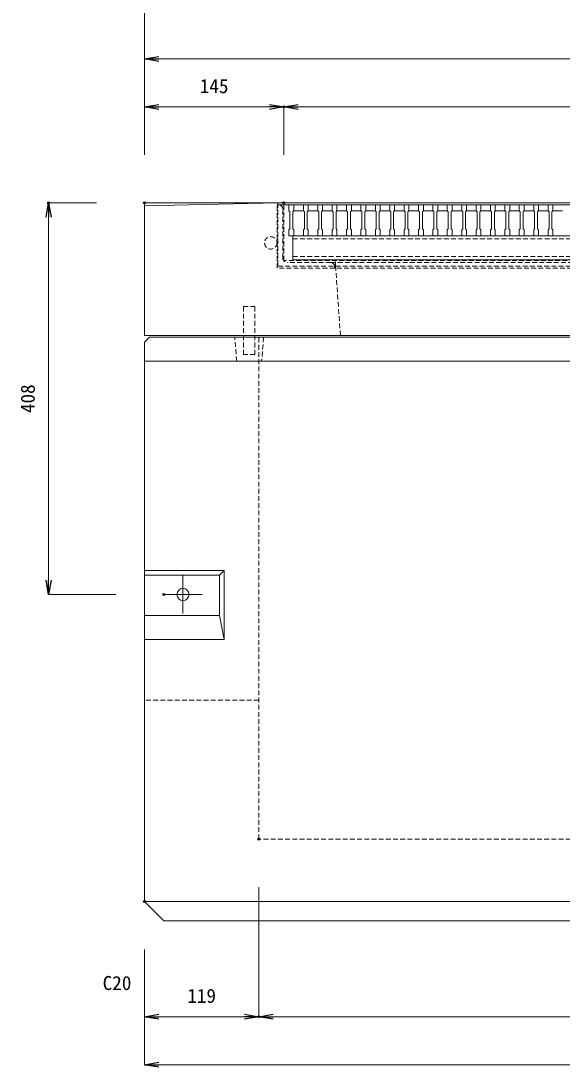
# Model space of a CAD drawing. Units: millimetres, scale not verified. Extents: x -1945 to 1945, y -1217 to 1623.
# Drawn here: x -741 to -177, y -424 to 666 of the extents above; entities that cross this region are included whole.
import ezdxf
from ezdxf.enums import TextEntityAlignment as Align

# ---------------------------------------------------------------- set-up
doc = ezdxf.new("R2010")
doc.units = ezdxf.units.MM
doc.header["$LTSCALE"] = 10
doc.header["$PDMODE"] = 32
doc.header["$PDSIZE"] = 2
doc.linetypes.add('USER1', pattern=[0.75, 0.5, -0.25])
doc.layers.add('0-0_0', color=7, linetype='Continuous')
doc.layers.add('0-2_DEFPOINTS', color=7, linetype='Continuous')
for name, color, linetype, lineweight in [('0-3_KIJUN', 7, 'USER1', 18), ('0-5_SUNPO', 3, 'Continuous', 18), ('0-6_20-受枠', 4, 'USER1', 18), ('0-7_10-グレーチング', 5, 'Continuous', 18)]:
    doc.layers.add(name, color=color, linetype=linetype, lineweight=lineweight)
doc.styles.add('ＭＳ ゴシック', font='')
doc.styles.get('ＭＳ ゴシック').set_extended_font_data('MS Gothic')

# ---------------------------------------------------------------- blocks, each defined once
blk = doc.blocks.new('_OPEN')
at = {"layer": '0-0_0'}
blk.add_line((0, 0), (-1, 0), dxfattribs=at)
blk.add_lwpolyline([(-1, 0.1667), (0, 0), (-1, -0.1667)], dxfattribs=at)
blk = doc.blocks.new('D1')
at = {"layer": '0-5_SUNPO'}
for p, q in [((1333.34, 2096.08), (1333.34, 2046.08)), ((1348.34, 2046.08), (2316.34, 2046.08))]:
    blk.add_line(p, q, dxfattribs=at)
at = {"layer": '0-5_SUNPO', "xscale": 15, "yscale": 15, "rotation": 180}
blk.add_blockref('_OPEN', (1333.34, 2046.08), dxfattribs=at)
blk = doc.blocks.new('D21')
at = {"layer": '0-2_DEFPOINTS'}
blk.add_point((1333.34, 1896.08), dxfattribs=at)
at = {"layer": '0-5_SUNPO'}
for p, q in [((1333.34, 1946.08), (1333.34, 2046.08)), ((1348.34, 2046.08), (2316.34, 2046.08))]:
    blk.add_line(p, q, dxfattribs=at)
at = {"layer": '0-5_SUNPO', "xscale": 15, "yscale": 15, "rotation": 180}
blk.add_blockref('_OPEN', (1333.34, 2046.08), dxfattribs=at)
blk = doc.blocks.new('D22')
at = {"layer": '0-2_DEFPOINTS'}
blk.add_point((1333.34, 1168.08), dxfattribs=at)
at = {"layer": '0-5_SUNPO'}
for p, q in [((1333.34, 1118.08), (1333.34, 998.08)), ((1348.34, 998.08), (2316.34, 998.08))]:
    blk.add_line(p, q, dxfattribs=at)
at = {"layer": '0-5_SUNPO', "xscale": 15, "yscale": 15, "rotation": 180}
blk.add_blockref('_OPEN', (1333.34, 998.08), dxfattribs=at)
blk = doc.blocks.new('D23')
at = {"layer": '0-2_DEFPOINTS'}
for p in [(1452.34, 1233.08), (1333.34, 1168.08), (1452.34, 1048.08)]:
    blk.add_point(p, dxfattribs=at)
at = {"layer": '0-5_SUNPO'}
for p, q in [((1452.34, 1183.08), (1452.34, 1048.08)), ((1333.34, 1118.08), (1333.34, 1048.08)), ((1348.34, 1048.08), (1437.34, 1048.08))]:
    blk.add_line(p, q, dxfattribs=at)
at = {"layer": '0-5_SUNPO', "xscale": 15, "yscale": 15, "rotation": 180}
blk.add_blockref('_OPEN', (1333.34, 1048.08), dxfattribs=at)
at = {"layer": '0-5_SUNPO', "xscale": 15, "yscale": 15}
blk.add_blockref('_OPEN', (1452.34, 1048.08), dxfattribs=at)
at = {"layer": '0-5_SUNPO', "color": 7, "style": 'ＭＳ ゴシック'}
blk.add_text('119', height=14.66, dxfattribs=at).set_placement((1377.84, 1058.08), align=Align.BOTTOM_LEFT)
blk = doc.blocks.new('D24')
at = {"layer": '0-2_DEFPOINTS'}
blk.add_point((1452.34, 1233.08), dxfattribs=at)
at = {"layer": '0-5_SUNPO'}
for p, q in [((1452.34, 1183.08), (1452.34, 1048.08)), ((1467.34, 1048.08), (2197.34, 1048.08))]:
    blk.add_line(p, q, dxfattribs=at)
at = {"layer": '0-5_SUNPO', "xscale": 15, "yscale": 15, "rotation": 180}
blk.add_blockref('_OPEN', (1452.34, 1048.08), dxfattribs=at)
blk = doc.blocks.new('D26')
at = {"layer": '0-2_DEFPOINTS'}
for p in [(1233.34, 1896.08), (1333.34, 1896.08), (1353.34, 1488.08)]:
    blk.add_point(p, dxfattribs=at)
at = {"layer": '0-5_SUNPO'}
for p, q in [((1283.34, 1896.08), (1233.34, 1896.08)), ((1233.34, 1503.08), (1233.34, 1881.08)), ((1303.34, 1488.08), (1233.34, 1488.08))]:
    blk.add_line(p, q, dxfattribs=at)
at = {"layer": '0-5_SUNPO', "xscale": 15, "yscale": 15}
for p, rotation in [((1233.34, 1896.08), 90), ((1233.34, 1488.08), 270)]:
    blk.add_blockref('_OPEN', p, dxfattribs=dict(at, rotation=rotation))
at = {"layer": '0-5_SUNPO', "color": 7, "style": 'ＭＳ ゴシック'}
blk.add_text('408', height=14.66, rotation=90, dxfattribs=at).set_placement((1223.34, 1677.08), align=Align.BOTTOM_LEFT)
blk = doc.blocks.new('D27')
at = {"layer": '0-2_DEFPOINTS'}
for p in [(1478.34, 1996.08), (1333.34, 1896.08), (1478.34, 1896.08)]:
    blk.add_point(p, dxfattribs=at)
at = {"layer": '0-5_SUNPO'}
for p, q in [((1333.34, 1946.08), (1333.34, 1996.08)), ((1348.34, 1996.08), (1463.34, 1996.08)), ((1478.34, 1946.08), (1478.34, 1996.08))]:
    blk.add_line(p, q, dxfattribs=at)
at = {"layer": '0-5_SUNPO', "xscale": 15, "yscale": 15, "rotation": 180}
blk.add_blockref('_OPEN', (1333.34, 1996.08), dxfattribs=at)
at = {"layer": '0-5_SUNPO', "xscale": 15, "yscale": 15}
blk.add_blockref('_OPEN', (1478.34, 1996.08), dxfattribs=at)
at = {"layer": '0-5_SUNPO', "color": 7, "style": 'ＭＳ ゴシック'}
blk.add_text('145', height=14.66, dxfattribs=at).set_placement((1390.84, 2006.08), align=Align.BOTTOM_LEFT)
blk = doc.blocks.new('D28')
at = {"layer": '0-2_DEFPOINTS'}
blk.add_point((1478.34, 1896.08), dxfattribs=at)
at = {"layer": '0-5_SUNPO'}
for p, q in [((1478.34, 1946.08), (1478.34, 1996.08)), ((1493.34, 1996.08), (2171.34, 1996.08))]:
    blk.add_line(p, q, dxfattribs=at)
at = {"layer": '0-5_SUNPO', "xscale": 15, "yscale": 15, "rotation": 180}
blk.add_blockref('_OPEN', (1478.34, 1996.08), dxfattribs=at)
blk = doc.blocks.new('A$C441F1703')
at = {"layer": '0-6_20-受枠'}
for p, q in [((13, 0), (13, 66)), ((15, 66), (13, 66)), ((19, 11), (19, 62)), ((73, 0), (13, 0)), ((69, 6), (24, 6)), ((69, 6), (677, 6)), ((73, 0), (73, 2)), ((673, 0), (73, 0))]:
    blk.add_line(p, q, dxfattribs=at)
at = {"layer": '0-6_20-受枠', "linetype": 'Continuous'}
blk.add_line((13, 66), (733, 66), dxfattribs=at)
at = {"layer": '0-6_20-受枠'}
blk.add_circle((6.5, 26.5), 6.5, dxfattribs=at)
for centre, radius, start, end in [((15, 62), 4, 0, 90), ((24, 11), 5, 180, 270), ((69, 2), 4, 0, 90)]:
    blk.add_arc(centre, radius, start, end, dxfattribs=at)
blk = doc.blocks.new('A$C1EC875A3')
at = {"layer": '0-7_10-グレーチング'}
for p, q in [((0, 57), (641.5, 57)), ((0, 57), (0, 51)), ((0, 57), (5, 57)), ((5, 57), (5, 51)), ((15, 57), (15, 51)), ((15, 57), (20, 57)), ((20, 57), (20, 51)), ((30, 57), (35, 57)), ((30, 57), (30, 51)), ((35, 57), (35, 51)), ((45, 57), (45, 51)), ((45, 57), (50, 57)), ((50, 57), (50, 51)), ((60, 57), (60, 51)), ((60, 57), (65, 57)), ((65, 57), (65, 51)), ((75, 57), (75, 51)), ((75, 57), (80, 57)), ((80, 57), (80, 51)), ((90, 57), (90, 51)), ((90, 57), (95, 57)), ((95, 57), (95, 51)), ((105, 57), (105, 51)), ((105, 57), (110, 57)), ((110, 57), (110, 51)), ((120, 57), (120, 51)), ((120, 57), (125, 57)), ((125, 57), (125, 51)), ((135, 57), (135, 51)), ((135, 57), (140, 57)), ((140, 57), (140, 51)), ((150, 57), (150, 51)), ((150, 57), (155, 57)), ((155, 57), (155, 51)), ((165, 57), (165, 51)), ((165, 57), (170, 57)), ((170, 57), (170, 51)), ((180, 57), (180, 51)), ((180, 57), (185, 57)), ((185, 57), (185, 51)), ((195, 57), (195, 51)), ((195, 57), (200, 57)), ((200, 57), (200, 51)), ((210, 57), (210, 51)), ((210, 57), (215, 57)), ((215, 57), (215, 51)), ((225, 57), (225, 51)), ((225, 57), (230, 57)), ((230, 57), (230, 51)), ((240, 57), (240, 51)), ((240, 57), (245, 57)), ((245, 57), (245, 51)), ((255, 57), (255, 51)), ((255, 57), (260, 57)), ((260, 57), (260, 51)), ((270, 57), (270, 51)), ((270, 57), (275, 57)), ((275, 57), (275, 51)), ((1, 50), (0, 51)), ((1, 50), (1, 32)), ((4, 50), (5, 51)), ((4, 50), (4, 32)), ((15, 51), (5, 51)), ((16, 50), (15, 51)), ((16, 50), (16, 32)), ((19, 50), (20, 51)), ((19, 50), (19, 32)), ((30, 51), (20, 51)), ((31, 50), (30, 51)), ((31, 50), (31, 32)), ((34, 50), (35, 51)), ((34, 50), (34, 32)), ((45, 51), (35, 51)), ((46, 50), (45, 51)), ((46, 50), (46, 32)), ((49, 50), (50, 51)), ((49, 50), (49, 32)), ((60, 51), (50, 51)), ((61, 50), (60, 51)), ((61, 50), (61, 32)), ((64, 50), (65, 51)), ((64, 50), (64, 32)), ((75, 51), (65, 51)), ((76, 50), (75, 51)), ((76, 50), (76, 32)), ((79, 50), (80, 51)), ((79, 50), (79, 32)), ((90, 51), (80, 51)), ((91, 50), (90, 51)), ((91, 50), (91, 32)), ((94, 50), (95, 51)), ((94, 50), (94, 32)), ((105, 51), (95, 51)), ((106, 50), (105, 51)), ((106, 50), (106, 32)), ((109, 50), (110, 51)), ((109, 50), (109, 32)), ((120, 51), (110, 51)), ((121, 50), (120, 51)), ((121, 50), (121, 32)), ((124, 50), (125, 51)), ((124, 50), (124, 32)), ((135, 51), (125, 51)), ((136, 50), (135, 51)), ((136, 50), (136, 32)), ((139, 50), (140, 51)), ((139, 50), (139, 32)), ((150, 51), (140, 51)), ((151, 50), (150, 51)), ((151, 50), (151, 32)), ((154, 50), (155, 51)), ((154, 50), (154, 32)), ((165, 51), (155, 51)), ((166, 50), (165, 51)), ((166, 50), (166, 32)), ((169, 50), (170, 51)), ((169, 50), (169, 32)), ((180, 51), (170, 51)), ((181, 50), (180, 51)), ((181, 50), (181, 32)), ((184, 50), (185, 51)), ((184, 50), (184, 32)), ((195, 51), (185, 51)), ((196, 50), (195, 51)), ((196, 50), (196, 32)), ((199, 50), (200, 51)), ((199, 50), (199, 32)), ((210, 51), (200, 51)), ((211, 50), (210, 51)), ((211, 50), (211, 32)), ((214, 50), (215, 51)), ((214, 50), (214, 32)), ((225, 51), (215, 51)), ((226, 50), (225, 51)), ((226, 50), (226, 32)), ((229, 50), (230, 51)), ((229, 50), (229, 32)), ((240, 51), (230, 51)), ((241, 50), (240, 51)), ((241, 50), (241, 32)), ((244, 50), (245, 51)), ((244, 50), (244, 32)), ((255, 51), (245, 51)), ((256, 50), (255, 51)), ((256, 50), (256, 32)), ((259, 50), (260, 51)), ((259, 50), (259, 32)), ((270, 51), (260, 51)), ((271, 50), (270, 51)), ((271, 50), (271, 32)), ((274, 50), (275, 51)), ((274, 50), (274, 32)), ((285, 51), (275, 51)), ((1, 32), (0, 31)), ((0, 31), (0, 25)), ((0, 25), (5, 25)), ((4, 32), (5, 31)), ((4, 25), (631, 25)), ((5, 31), (5, 25)), ((16, 32), (15, 31)), ((15, 31), (15, 25)), ((15, 25), (20, 25)), ((19, 32), (20, 31)), ((20, 31), (20, 25)), ((31, 32), (30, 31)), ((30, 31), (30, 25)), ((30, 25), (35, 25)), ((34, 32), (35, 31)), ((35, 31), (35, 25)), ((46, 32), (45, 31)), ((45, 31), (45, 25)), ((45, 25), (50, 25)), ((49, 32), (50, 31)), ((50, 31), (50, 25)), ((61, 32), (60, 31)), ((60, 31), (60, 25)), ((60, 25), (65, 25)), ((64, 32), (65, 31)), ((65, 31), (65, 25)), ((76, 32), (75, 31)), ((75, 31), (75, 25)), ((75, 25), (80, 25)), ((79, 32), (80, 31)), ((80, 31), (80, 25)), ((91, 32), (90, 31)), ((90, 31), (90, 25)), ((90, 25), (95, 25)), ((94, 32), (95, 31)), ((95, 31), (95, 25)), ((106, 32), (105, 31)), ((105, 31), (105, 25)), ((105, 25), (110, 25)), ((109, 32), (110, 31)), ((110, 31), (110, 25)), ((121, 32), (120, 31)), ((120, 31), (120, 25)), ((120, 25), (125, 25)), ((124, 32), (125, 31)), ((125, 31), (125, 25)), ((136, 32), (135, 31)), ((135, 31), (135, 25)), ((135, 25), (140, 25)), ((139, 32), (140, 31)), ((140, 31), (140, 25)), ((151, 32), (150, 31)), ((150, 31), (150, 25)), ((150, 25), (155, 25)), ((154, 32), (155, 31)), ((155, 31), (155, 25)), ((166, 32), (165, 31)), ((165, 31), (165, 25)), ((165, 25), (170, 25)), ((169, 32), (170, 31)), ((170, 31), (170, 25)), ((181, 32), (180, 31)), ((180, 31), (180, 25)), ((180, 25), (185, 25)), ((184, 32), (185, 31)), ((185, 31), (185, 25)), ((196, 32), (195, 31)), ((195, 31), (195, 25)), ((195, 25), (200, 25)), ((199, 32), (200, 31)), ((200, 31), (200, 25)), ((211, 32), (210, 31)), ((210, 31), (210, 25)), ((210, 25), (215, 25)), ((214, 32), (215, 31)), ((215, 31), (215, 25)), ((226, 32), (225, 31)), ((225, 31), (225, 25)), ((225, 25), (230, 25)), ((229, 32), (230, 31)), ((230, 31), (230, 25)), ((241, 32), (240, 31)), ((240, 31), (240, 25)), ((240, 25), (245, 25)), ((244, 32), (245, 31)), ((245, 31), (245, 25)), ((256, 32), (255, 31)), ((255, 31), (255, 25)), ((255, 25), (260, 25)), ((259, 32), (260, 31)), ((260, 31), (260, 25)), ((271, 32), (270, 31)), ((270, 31), (270, 25)), ((270, 25), (275, 25)), ((274, 32), (275, 31)), ((275, 31), (275, 25))]:
    blk.add_line(p, q, dxfattribs=at)
at = {"layer": '0-7_10-グレーチング', "linetype": 'USER1'}
for p, q in [((4, 21.8), (631, 21.8)), ((4, 3.2), (631, 3.2))]:
    blk.add_line(p, q, dxfattribs=at)
at = {"layer": '0-7_10-グレーチング'}
blk.add_lwpolyline([(4, 25), (4, 0), (631, 0), (631, 25)], dxfattribs=at)

msp = doc.modelspace()

# ---------------------------------------------------------------- linework, layer by layer
at = {"layer": '0-3_KIJUN', "color": 3, "linetype": 'Continuous'}
msp.add_line((-611.66, 473.08), (-472.66, 476.08), dxfattribs=at)
at = {"layer": '0-3_KIJUN', "linetype": 'Continuous'}
for p, q in [((-611.66, 311.08), (386.34, 311.08)), ((-571.66, 68.08), (-571.66, 88.08)), ((-571.66, 68.08), (-591.66, 68.08)), ((-571.66, 68.08), (-571.66, 48.08)), ((-571.66, 68.08), (-551.66, 68.08)), ((-611.66, -251.92), (386.34, -251.92))]:
    msp.add_line(p, q, dxfattribs=at)
at = {"layer": '0-3_KIJUN'}
msp.add_line((-492.66, -41.92), (-611.66, -41.92), dxfattribs=at)
at = {"layer": '0-3_KIJUN', "linetype": 'Continuous'}
for points in [[(386.34, 338.08), (386.34, 476.08), (-611.66, 476.08), (-611.66, 338.08)], [(386.34, 331.08), (381.34, 336.08), (-606.66, 336.08), (-611.66, 331.08), (-611.66, -251.92), (-591.66, -271.92), (366.34, -271.92), (386.34, -251.92)], [(-528.66, 93.08), (-611.66, 93.08), (-611.66, 88.08), (-533.66, 88.08)], [(-611.66, 88.08), (-533.66, 88.08), (-533.66, 46.08), (-611.66, 46.08)]]:
    msp.add_lwpolyline(points, close=True, dxfattribs=at)
at = {"layer": '0-3_KIJUN'}
for points in [[(-466.66, 476.08), (-472.66, 476.08), (-472.66, 410.08), (247.34, 410.08), (247.34, 476.08), (241.34, 476.08), (241.34, 416.08), (-466.66, 416.08)], [(-508.66, 368.08), (-496.66, 368.08), (-496.66, 318.08), (-508.66, 318.08)], [(-517.66, 336.08), (-487.66, 336.08), (-489.66, 311.08), (-515.66, 311.08)]]:
    msp.add_lwpolyline(points, close=True, dxfattribs=at)
for points in [[(187.34, 416.08), (187.34, 410.08), (182.34, 338.08), (-407.66, 338.08), (-412.66, 410.08), (-412.66, 416.08)], [(267.34, 336.08), (267.34, -186.92), (-492.66, -186.92), (-492.66, 336.08)]]:
    msp.add_lwpolyline(points, dxfattribs=at)
at = {"layer": '0-3_KIJUN', "linetype": 'Continuous'}
msp.add_lwpolyline([(-528.66, 93.08), (-528.66, 21.08), (-611.66, 21.08), (-611.66, 46.08), (-533.66, 46.08), (-528.66, 21.08)], dxfattribs=at)
msp.add_circle((-571.66, 68.08), 6.35, dxfattribs=at)

# ---------------------------------------------------------------- block references
at = {"layer": '0-5_SUNPO'}
for name in ['D1', 'D21', 'D27', 'D28', 'D26', 'D23', 'D24', 'D22']:
    msp.add_blockref(name, (-1945, -1420), dxfattribs=at)
at = {"layer": '0-6_20-受枠'}
msp.add_blockref('A$C441F1703', (-486.67, 407.93), dxfattribs=at)
at = {"layer": '0-7_10-グレーチング'}
msp.add_blockref('A$C1EC875A3', (-461.18, 416.92), dxfattribs=at)

# ---------------------------------------------------------------- texts
at = {"layer": '0-5_SUNPO', "color": 7, "style": 'ＭＳ ゴシック'}
msp.add_text('C20', height=14.66, dxfattribs=at).set_placement((-655.36, -348.57), align=Align.BOTTOM_LEFT)

doc.saveas('drawing.dxf')
